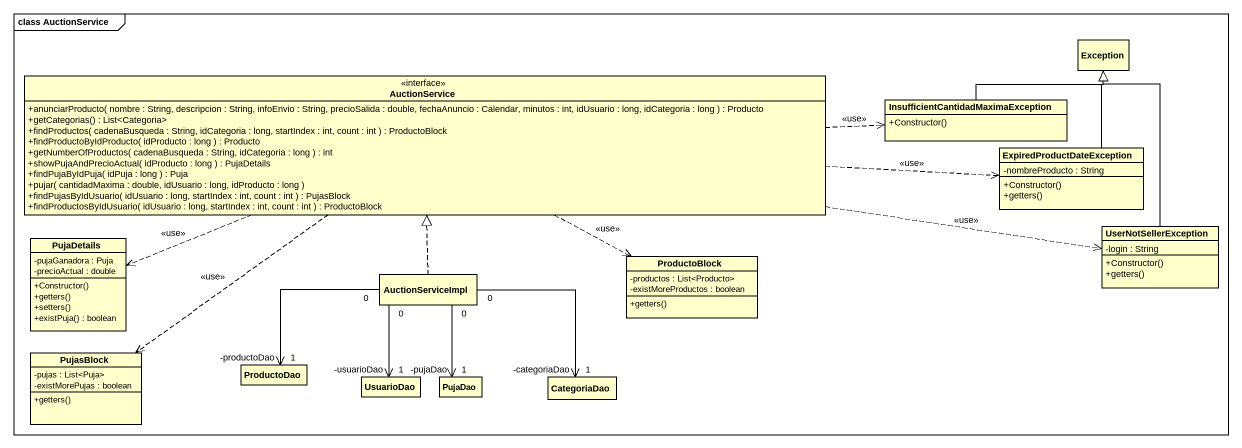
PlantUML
@startuml
mainframe class AuctionService
hide circle
hide empty members
skinparam classAttributeIconSize 0
class "Exception" as Exception_
interface AuctionService <<interface>> {
  +anunciarProducto( nombre : String, descripcion : String, infoEnvio : String, precioSalida : double, fechaAnuncio : Calendar, minutos : int, idUsuario : long, idCategoria : long ) : Producto
  +getCategorias() : List<Categoria>
  +findProductos( cadenaBusqueda : String, idCategoria : long, startIndex : int, count : int ) : ProductoBlock
  +findProductoByIdProducto( idProducto : long ) : Producto
  +getNumberOfProductos( cadenaBusqueda : String, idCategoria : long ) : int
  +showPujaAndPrecioActual( idProducto : long ) : PujaDetails
  +findPujaByIdPuja( idPuja : long ) : Puja
  +pujar( cantidadMaxima : double, idUsuario : long, idProducto : long )
  +findPujasByIdUsuario( idUsuario : long, startIndex : int, count : int ) : PujasBlock
  +findProductosByIdUsuario( idUsuario : long, startIndex : int, count : int ) : ProductoBlock
}
class "InsufficientCantidadMaximaException" as InsufficientCantidadMaximaEx {
  +Constructor()
}
class ExpiredProductDateException {
  -nombreProducto : String
  +Constructor()
  +getters()
}
class PujaDetails {
  -pujaGanadora : Puja
  -precioActual : double
  +Constructor()
  +getters()
  +setters()
  +existPuja() : boolean
}
class ProductoBlock {
  -productos : List<Producto>
  -existMoreProductos : boolean
  +getters()
}
class UserNotSellerException {
  -login : String
  +Constructor()
  +getters()
}
class AuctionServiceImpl
class PujasBlock {
  -pujas : List<Puja>
  -existMorePujas : boolean
  +getters()
}
class ProductoDao
class UsuarioDao
class PujaDao
class CategoriaDao
AuctionService .right.> InsufficientCantidadMaximaEx : <<use>>
AuctionService .right.> ExpiredProductDateException : <<use>>
AuctionService .left.> PujaDetails : <<use>>
AuctionService .right.> ProductoBlock : <<use>>
AuctionService .right.> UserNotSellerException : <<use>>
AuctionService ..> PujasBlock : <<use>>
InsufficientCantidadMaximaEx -right-|> Exception_
ExpiredProductDateException -up-|> Exception_
UserNotSellerException -up-|> Exception_
AuctionServiceImpl .up.|> AuctionService
AuctionServiceImpl "0" -left-> "1\n-productoDao" ProductoDao
AuctionServiceImpl "0" --> "1\n-usuarioDao" UsuarioDao
AuctionServiceImpl "0" --> "1\n-pujaDao" PujaDao
AuctionServiceImpl "0" --> "1\n-categoriaDao" CategoriaDao
@enduml
